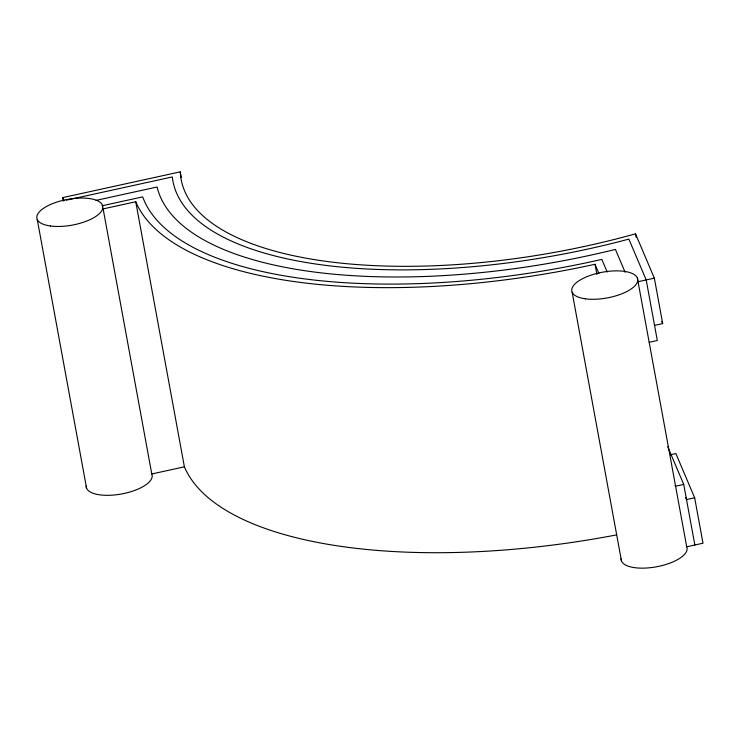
<?xml version="1.0" encoding="UTF-8"?>
<svg xmlns="http://www.w3.org/2000/svg" width="740" height="740" viewBox="0 0 740 740"><rect width="100%" height="100%" fill="white"/><g stroke="black" fill="none" stroke-linecap="round" stroke-linejoin="round"><path stroke-width="1.11" d="M63.325 201.012L62.706 197.608L180.273 171.847A356.319 139.231 -10.4 0 0 635.512 233.822L654.354 278.157L662.688 323.593L654.539 325.378M66.267 200.189L172.309 176.953A364.69 142.496 -10.4 0 0 628.852 239.103L646.205 279.942L657.324 340.529L649.174 342.315M96.089 200.374L157.074 187.007A381.433 149.036 -10.4 0 0 615.412 249.408L625.124 272.264M101.898 205.812L142.672 196.886A398.175 155.576 -10.4 0 0 601.833 259.389L607.198 272.024M102.536 208.199L103.138 208.902L135.744 201.761A406.547 158.85 -10.4 0 0 595.006 264.282L598.919 273.504M654.354 278.157L638.047 281.727A38.008 14.855 -10.4 0 0 637.602 281.024M616.494 534.918A406.547 158.85 -10.4 0 1 184.389 466.829L151.783 473.97A33.485 13.08 -10.4 0 1 121.545 493.978A33.485 13.08 -10.4 0 1 86.173 486.013M694.851 545.001L683.732 484.423L675.583 486.208A38.008 14.855 -10.4 0 0 675.13 485.496M621.082 558.83A33.485 13.08 -10.4 0 0 656.454 566.803A33.485 13.08 -10.4 0 0 686.702 546.795L703 543.216L694.657 497.779L686.507 499.565L685.619 497.474M151.386 473.498L151.783 473.97L103.138 208.902M661.791 321.484L662.688 323.593M694.657 497.779L675.824 453.454A356.319 139.231 -10.4 0 1 670.431 454.943M667.711 446.729L683.732 484.423M62.706 197.608L64.01 200.679M635.512 233.822L636.141 237.235M637.353 277.935L686.702 546.795M595.006 264.282L596.875 274.475M572.149 292.226L621.498 561.077M180.273 171.847L181.309 177.526M135.744 201.761L184.389 466.829M37.24 219.401L86.589 488.252M585.396 298.821A33.485 13.08 -10.4 0 0 637.593 281.367A33.485 13.08 -10.4 0 0 591.269 275.058A33.485 13.08 -10.4 0 0 585.396 298.821M50.486 226.005A33.485 13.08 -10.4 0 0 102.684 208.541A33.485 13.08 -10.4 0 0 56.36 202.233A33.485 13.08 -10.4 0 0 50.486 226.005"/></g></svg>
